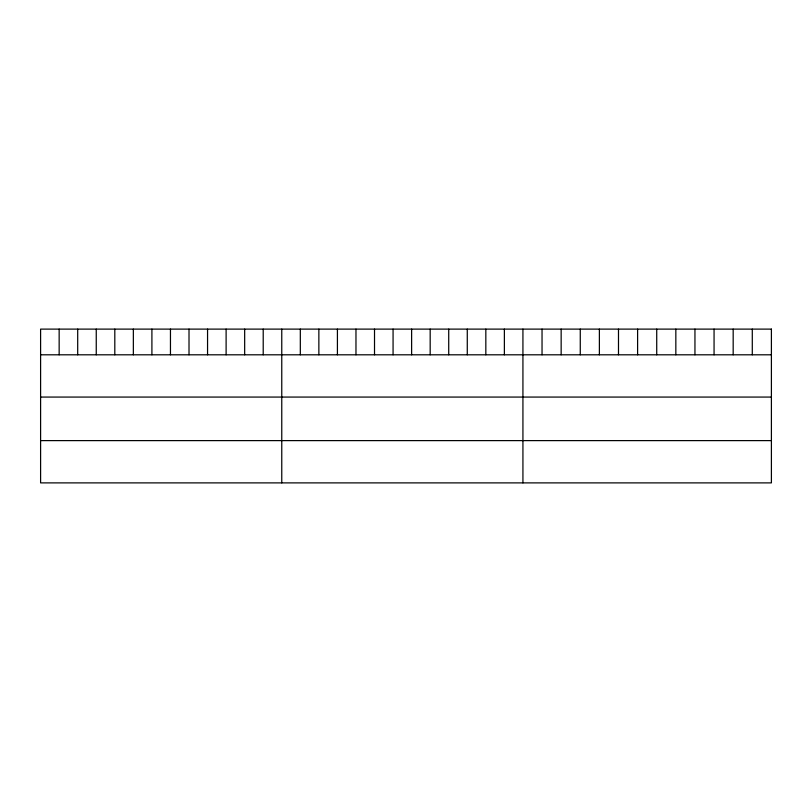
<?xml version="1.0" encoding="UTF-8"?>
<svg xmlns="http://www.w3.org/2000/svg" width="812" height="812" viewBox="0 0 812 812"><rect width="100%" height="100%" fill="white"/><g stroke="black" fill="none" stroke-linecap="round" stroke-linejoin="round"><path stroke-width="1.22" d="M40.6 354.803L771.4 354.803M40.6 397.068L771.4 397.068M40.6 440.611L771.4 440.611M752.288 329.114L752.288 354.803M733.175 329.114L733.175 354.803M714.063 329.114L714.063 354.803M694.95 329.114L694.95 354.803M675.838 329.114L675.838 354.803M656.725 329.114L656.725 354.803M637.603 329.114L637.603 354.803M618.49 329.114L618.49 354.803M599.378 329.114L599.378 354.803M580.265 329.114L580.265 354.803M561.153 329.114L561.153 354.803M542.04 329.114L542.04 354.803M522.928 329.114L522.928 482.886M504.374 329.114L504.374 354.803M485.83 329.114L485.83 354.803M467.276 329.114L467.276 354.803M448.721 329.114L448.721 354.803M430.177 329.114L430.177 354.803M411.623 329.114L411.623 354.803M393.069 329.114L393.069 354.803M374.515 329.114L374.515 354.803M355.971 329.114L355.971 354.803M337.416 329.114L337.416 354.803M318.862 329.114L318.862 354.803M300.318 329.114L300.318 354.803M281.764 329.114L281.764 482.886M263.21 329.114L263.21 354.803M244.666 329.114L244.666 354.803M226.112 329.114L226.112 354.803M207.557 329.114L207.557 354.803M189.013 329.114L189.013 354.803M170.459 329.114L170.459 354.803M151.905 329.114L151.905 354.803M133.351 329.114L133.351 354.803M114.807 329.114L114.807 354.803M96.252 329.114L96.252 354.803M77.698 329.114L77.698 354.803M59.154 329.114L59.154 354.803M771.4 329.114L40.6 329.114L40.6 482.886L771.4 482.886L771.4 329.114"/></g></svg>
